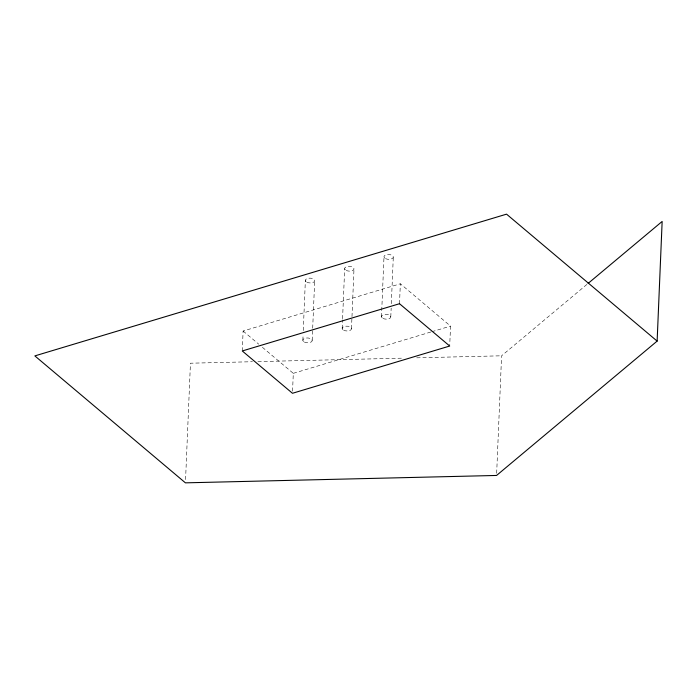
<?xml version="1.0" encoding="UTF-8"?>
<svg xmlns="http://www.w3.org/2000/svg" width="697" height="697" viewBox="0 0 697 697"><rect width="100%" height="100%" fill="white"/><g stroke="black" fill="none" stroke-linecap="round" stroke-linejoin="round"><path stroke-width="0.52" stroke-dasharray="3.48 2.61" d="M185.568 479.588L190.447 363.207L252.453 361.726M242.277 350.966L243.114 331.023L400.348 283.775L450.541 326.091L449.704 346.034M292.557 391.183L293.306 373.339L262.037 346.984M302.864 340.336L303.09 334.9M303.273 330.544L305.364 280.516M312.178 340.406L314.687 280.586M342.166 328.522L342.532 319.818M342.575 318.738L344.675 268.702M351.488 328.592L351.941 317.719M351.985 316.63L353.998 268.772M381.477 316.708L383.986 256.888M390.799 316.778L391.165 308.083M391.339 303.726L393.3 256.958M399.512 303.718L400.348 283.775M496.665 473.272L501.587 355.801L587.275 284.106M293.306 373.339L430.755 332.033M431.8 331.728L450.541 326.091M257.899 361.604L403.676 358.136M416.728 357.822L501.587 355.801M243.114 331.023L258.753 344.205M343.682 330.247A4.67 2.413 2.4 0 0 351.384 329.219A4.67 2.413 2.4 0 0 345.424 326.213A4.67 2.413 2.4 0 0 343.682 330.247M382.993 318.433A4.67 2.413 2.4 0 0 390.695 317.405A4.67 2.413 2.4 0 0 384.727 314.399A4.67 2.413 2.4 0 0 382.993 318.433M346.191 270.427A4.67 2.413 2.4 0 0 353.893 269.399A4.67 2.413 2.4 0 0 347.925 266.385A4.67 2.413 2.4 0 0 346.191 270.427M385.493 258.613A4.67 2.413 2.4 0 0 393.195 257.585A4.67 2.413 2.4 0 0 387.236 254.571A4.67 2.413 2.4 0 0 385.493 258.613M304.371 342.061A4.67 2.413 2.4 0 0 312.073 341.033A4.67 2.413 2.4 0 0 306.114 338.019A4.67 2.413 2.4 0 0 304.371 342.061M306.88 282.233A4.67 2.413 2.4 0 0 314.582 281.205A4.67 2.413 2.4 0 0 308.623 278.199A4.67 2.413 2.4 0 0 306.88 282.233"/><path stroke-width="1.05" d="M657.132 341.103L506.553 214.153L34.85 355.897L185.428 482.847L496.569 475.45L657.132 341.103L662.15 221.454L588.111 283.409M399.512 303.718L242.277 350.966L292.47 393.282L449.704 346.034L399.512 303.718"/></g></svg>
